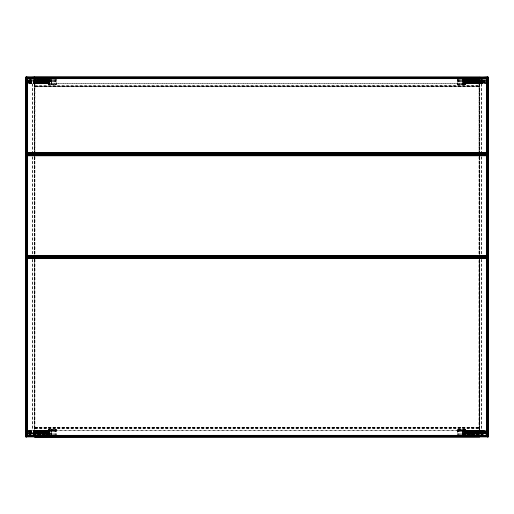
<?xml version="1.0" encoding="UTF-8"?>
<svg xmlns="http://www.w3.org/2000/svg" width="514" height="514" viewBox="0 0 514 514"><rect width="100%" height="100%" fill="white"/><g stroke="black" fill="none" stroke-linecap="round" stroke-linejoin="round"><path stroke-width="0.39" stroke-dasharray="2.57 1.93" d="M34.438 434.497L34.477 259.409M34.515 254.603L34.444 156.429M34.554 151.803L34.444 79.503L34.477 151.784M479.485 434.484L479.485 259.397M479.53 156.603L479.523 254.591L479.556 156.429M48.766 436.155L49.312 429.19L49.312 436.129L48.991 429.19L48.689 430.449L49.151 431.953L34.952 432.274L49.106 432.91L49.267 436.103M465.234 77.845L464.688 84.81L464.688 77.871L465.009 84.81L465.311 83.551L464.849 82.047L479.048 81.726L464.894 81.09L464.733 77.897M464.797 434.028L464.849 432.595L479.048 432.274L464.849 431.953L464.688 429.19L464.894 432.91L479.048 432.274L464.894 431.638L464.688 429.19L464.688 436.129L465.382 429.19L457.717 429.19L457.717 434.587M48.772 83.384L48.991 84.81L49.106 82.362L34.952 82.658L48.946 82.94L48.991 84.81L48.946 82.94L34.952 83.178L48.772 83.384L48.759 84.81L49.286 77.871L49.312 84.81L49.106 82.362L34.952 81.726L49.106 81.09L49.312 84.81L49.151 82.047L34.952 81.726L49.151 81.405L49.203 79.972M465.228 430.616L465.241 429.19L465.054 431.06L479.048 431.342L464.894 431.638L465.009 429.19L465.311 430.449L479.048 430.822L465.054 431.06L465.009 429.19L465.228 430.616L479.048 430.822L465.144 430.822L465.009 429.19L464.849 431.953M49.003 436.161L49.036 433.212L28.784 432.859L51.4 432.91M464.997 77.839L464.964 80.788L485.216 81.141L462.6 81.09M457.717 79.413L457.717 84.81L465.427 84.81L465.054 82.94L479.048 82.658L464.894 82.362L464.688 84.81L464.849 82.047M465.356 430.346L465.382 429.19L465.356 430.346L479.048 430.443L465.376 430.321L465.382 429.19L465.311 430.449L479.048 430.61L465.183 430.719L465.009 429.19L464.964 431.336L479.048 431.638M28.784 431.002L48.946 431.06L48.991 429.19L48.946 431.06L34.952 431.342L49.106 431.638L49.312 429.19L49.151 431.953M465.054 82.94L465.009 84.81L465.228 83.384L479.048 83.178L465.054 82.94L479.048 82.934L464.964 82.664L465.009 84.81L465.183 83.281L479.048 83.178L465.311 83.551L465.241 84.81L465.311 83.551L479.048 83.39L465.183 83.281M34.952 432.595L49.106 432.91L49.016 436.103L48.856 433.726L34.952 433.482L49.036 433.212L28.784 433.18L51.4 433.206M479.048 81.405L464.894 81.09L464.984 77.897L465.144 80.274L485.216 80.582L462.6 80.518M48.946 431.06L34.952 430.822L48.772 430.616L48.618 429.19L56.283 429.19M465.311 83.551L465.382 84.81L465.376 83.679L479.048 83.557L465.356 83.653L465.241 84.81M49.1 434.028L49.151 432.595L34.952 432.274L49.106 431.638L48.991 429.19L48.817 430.719L34.952 430.822L48.689 430.449L48.759 429.19L48.644 430.346L34.952 430.443L48.624 430.321L34.952 430.61L48.817 430.719M479.048 82.934L465.144 83.178L465.009 84.81L464.894 82.362L479.048 81.726L464.849 81.405L464.9 79.972M34.952 430.321L48.586 430.244L48.573 429.19L48.644 430.346L34.952 430.321L48.605 430.276L48.618 429.19L48.772 430.616M465.395 83.724L479.048 83.756L465.427 83.782L465.427 84.81L465.395 83.724L479.048 83.679L465.356 83.653L465.382 84.81L465.427 83.782L479.048 83.679L34.952 83.679L48.689 83.551L34.952 83.178L48.817 83.281L48.991 84.81L49.151 82.047M462.6 433.206L485.216 433.206L464.894 432.91L465.041 436.103L464.894 432.91L479.048 432.595M34.952 81.405L49.106 81.09L49.267 77.897M464.733 436.103L464.894 432.91M48.817 83.281L34.952 83.39L48.689 83.551L48.618 84.81L56.283 84.81M48.939 77.845L49.106 81.09L34.952 80.794L48.946 80.512L34.952 80.274L48.689 79.901L34.952 80.274M465.061 436.155L465.144 433.726L479.048 433.482L464.964 433.212L464.997 436.161M28.784 431.233L49.036 431.336L34.952 431.066L48.856 430.822L48.991 429.19L49.036 431.336L34.952 431.638M48.856 433.726L34.952 433.726L48.772 433.932L48.586 434.304L34.952 434.304L48.624 434.227L34.952 434.105L48.689 434.099L34.952 433.726L48.946 433.488L34.952 433.206L49.106 432.91M479.048 80.274L465.311 79.901L479.048 79.696L465.427 79.67L465.228 80.068L479.048 80.274L465.054 80.512L479.048 80.794L464.894 81.09M465.395 430.276L465.427 429.19L465.414 430.244L479.048 430.321L465.395 430.276L479.048 430.321M48.573 434.33L34.952 433.938M479.048 82.047L464.894 82.362L485.216 82.484M479.048 82.362L464.964 82.664L485.216 82.767M34.952 431.953L49.106 431.638L28.784 431.516M465.144 433.726L479.048 433.726L465.311 434.099L479.048 433.726L465.054 433.488L479.048 433.206L464.964 433.212L485.216 432.859L462.6 432.91M34.952 82.934L49.036 82.664L48.991 84.81L48.856 83.178L34.952 82.934L48.946 82.94M479.048 80.518L464.964 80.788L485.216 80.685M28.784 80.582L48.856 80.274L48.959 77.897L49.106 81.09M479.048 433.938L465.311 434.099L479.048 434.304L465.414 434.304M48.586 79.696L34.952 79.696L48.689 79.901L34.952 80.062L48.772 80.068L48.766 77.845M34.952 83.756L48.644 83.653L48.618 84.81L48.624 83.679L34.952 83.679M48.579 430.231L48.573 429.19L48.586 430.244L34.952 430.218L48.605 430.276L48.618 429.19L48.689 430.449M28.784 79.773L51.4 79.773M462.6 79.773L485.216 79.773M28.784 79.895L51.4 79.895M462.6 79.895L485.216 79.895M28.784 80.062L51.4 80.062M462.6 80.062L485.216 80.062M28.784 80.274L51.4 80.274M462.6 80.274L485.216 80.274M48.946 80.512L28.784 80.441L51.4 80.518M465.054 80.512L485.216 80.454M28.784 80.685L49.036 80.788L49.003 77.839M28.784 80.794L51.4 80.794M462.6 80.794L485.216 80.794M28.784 80.968L34.952 80.968M479.048 80.968L485.216 80.968M51.4 81.09L28.784 81.09L49.036 80.788L34.952 80.518M28.784 81.405L51.4 81.405M462.6 81.405L485.216 81.405M28.784 81.527L34.952 81.527M479.048 81.527L485.216 81.527M28.784 81.726L51.4 81.726M462.6 81.726L485.216 81.726M28.784 81.925L34.952 81.925M479.048 81.925L485.216 81.925M28.784 82.047L51.4 82.047M462.6 82.047L485.216 82.047M28.784 82.124L34.952 82.124M479.048 82.124L485.216 82.124M28.784 82.311L51.4 82.362M462.6 82.362L485.216 82.362M28.784 82.484L49.106 82.362L34.952 82.047M28.784 82.632L51.4 82.658M462.6 82.658L485.216 82.658M28.784 82.767L49.036 82.664L34.952 82.362M28.784 82.87L34.952 82.87M479.048 82.87L485.216 82.87M28.784 82.998L51.4 82.934M462.6 82.934L485.216 82.934M28.784 83.178L51.4 83.178M462.6 83.178L485.216 83.178M28.784 83.39L51.4 83.39M462.6 83.39L485.216 83.39M28.784 83.557L51.4 83.557M462.6 83.557L485.216 83.557M28.784 83.679L51.4 83.756L51.4 79.67L28.784 79.696L28.784 83.782L485.216 83.782L485.216 79.67L462.6 79.696L462.6 83.782L485.216 83.679M465.427 83.782L479.048 83.756L465.421 83.769L465.427 84.81M34.952 85.909L479.048 85.838M34.952 85.979L479.048 85.979L34.952 86.108M34.952 86.217L479.048 86.166M479.048 86.262L34.952 86.301L479.048 86.352M34.952 427.648L479.048 427.699M34.952 427.738L479.048 427.783M34.952 427.892L479.048 427.892M34.952 428.021L479.048 427.956M34.952 428.091L479.048 428.091M34.952 428.162L479.048 428.162M28.784 430.321L485.216 430.321M28.784 430.443L51.4 430.443M462.6 430.443L485.216 430.443M28.784 430.61L51.4 430.61M462.6 430.61L485.216 430.61M28.784 430.822L51.4 430.822M462.6 430.822L485.216 430.822M34.952 430.822L48.856 430.822M465.054 431.06L485.216 431.002L462.6 431.066M28.784 431.13L51.4 431.066M485.216 431.233L464.964 431.336L479.048 431.066L465.144 430.822M28.784 431.342L51.4 431.342M462.6 431.342L485.216 431.368M485.216 431.516L464.894 431.638L479.048 431.953M28.784 431.638L51.4 431.638M462.6 431.638L485.216 431.638M28.784 431.876L34.952 431.876M479.048 431.876L485.216 431.876M28.784 431.953L51.4 431.953M462.6 431.953L485.216 431.953M28.784 432.075L34.952 432.075M479.048 432.075L485.216 432.075M28.784 432.274L51.4 432.274M462.6 432.274L485.216 432.274M28.784 432.473L34.952 432.473M479.048 432.473L485.216 432.473M28.784 432.595L51.4 432.595M462.6 432.595L485.216 432.595M28.784 432.672L34.952 432.672M479.048 432.672L485.216 432.672M28.784 433.032L34.952 433.032M479.048 433.032L485.216 433.032M28.784 433.315L34.952 433.315M479.048 433.315L485.216 433.315M51.4 433.482L28.784 433.495L34.952 433.546M462.6 433.482L485.216 433.418M34.952 433.482L48.946 433.488M465.054 433.488L479.048 433.482M479.048 433.546L485.216 433.546M28.784 433.726L51.4 433.726M462.6 433.726L485.216 433.726M28.784 433.938L51.4 433.938M462.6 433.938L485.216 433.938M28.784 434.105L51.4 434.105M462.6 434.105L485.216 434.105M28.784 434.227L51.4 434.227M462.6 434.227L485.216 434.227M465.414 79.696L479.048 80.062L465.228 80.068L465.061 77.845M465.183 430.719L479.048 430.822M48.772 433.932L48.939 436.155M465.241 429.19L465.311 430.449M48.689 83.551L48.759 84.81M464.797 79.972L464.849 81.405M464.849 432.595L464.9 434.028M49.1 79.972L49.151 81.405M49.151 432.595L49.203 434.028M465.228 433.932L465.234 436.155M479.485 79.516L479.446 151.803M479.504 156.616L479.485 254.603M34.464 156.609L34.483 254.591M34.515 259.397L34.515 434.484M481.746 83.782L481.746 151.945M481.746 156.757L481.746 254.597M481.746 259.403L481.746 430.218M481.618 83.782L481.618 151.945M481.618 156.757L481.618 254.597M481.618 259.403L481.618 430.218M479.414 79.529L479.414 151.803M479.414 254.591L479.414 156.622L479.286 254.591M479.414 259.409L479.414 434.471M479.35 79.554L479.286 151.836M479.286 259.409L479.35 434.446M479.234 79.625L479.183 151.887M479.234 156.674L479.183 254.591M479.183 259.409L479.234 434.375M479.138 79.728L479.074 151.99M479.138 156.731L479.074 254.597L479.048 156.757M479.138 434.272L479.074 259.403L479.048 434.587M479.048 77.871L479.048 151.945M464.296 79.413L464.296 84.81M464.296 429.19L464.296 434.587M463.84 79.413L463.84 84.81M463.84 429.19L463.84 434.587M463.32 79.413L463.32 84.81M463.32 429.19L463.32 434.587M462.761 79.413L462.761 84.81M462.761 429.19L462.761 434.587M462.6 430.218L462.6 434.33L485.216 434.304L485.216 430.218L28.784 430.244L28.784 434.33L51.4 434.304L51.4 430.218M462.176 79.413L462.176 84.81M462.176 429.19L462.176 434.587M461.572 79.413L461.572 84.81M461.572 429.19L461.572 434.587M460.968 79.413L460.968 84.81M460.968 429.19L460.968 434.587M460.383 79.413L460.383 84.81M460.383 429.19L460.383 434.587M459.824 79.413L459.824 84.81M459.824 429.19L459.824 434.587M459.304 79.413L459.304 84.81M459.304 429.19L459.304 434.587M458.848 79.413L458.848 84.81M458.848 429.19L458.848 434.587M458.456 79.413L458.456 84.81M458.456 429.19L458.456 434.587M458.135 79.413L458.135 84.81M458.135 429.19L458.135 434.587M457.903 79.413L457.903 84.81M457.903 429.19L457.903 434.587M457.762 77.871L457.762 84.81M457.762 429.19L457.762 436.129M56.238 77.871L56.238 84.81M56.238 429.19L56.238 436.129M56.097 79.413L56.097 84.81M56.097 429.19L56.097 434.587M55.865 79.413L55.865 84.81M55.865 429.19L55.865 434.587M55.544 79.413L55.544 84.81M55.544 429.19L55.544 434.587M55.152 79.413L55.152 84.81M55.152 429.19L55.152 434.587M54.696 79.413L54.696 84.81M54.696 429.19L54.696 434.587M54.176 79.413L54.176 84.81M54.176 429.19L54.176 434.587M53.617 79.413L53.617 84.81M53.617 429.19L53.617 434.587M53.032 79.413L53.032 84.81M53.032 429.19L53.032 434.587M52.428 79.413L52.428 84.81M52.428 429.19L52.428 434.587M51.824 79.413L51.824 84.81M51.824 429.19L51.824 434.587M51.239 79.413L51.239 84.81M51.239 429.19L51.239 434.587M50.68 79.413L50.68 84.81M50.68 429.19L50.68 434.587M50.16 79.413L50.16 84.81M50.16 429.19L50.16 434.587M49.704 79.413L49.704 84.81M49.704 429.19L49.704 434.587M34.952 77.871L34.926 151.99M34.952 156.757L34.926 254.597M34.926 259.403L34.952 434.587M34.766 79.625L34.862 151.919M34.766 156.674L34.862 254.591M34.862 259.409L34.766 434.375M34.714 79.586L34.714 151.836M34.714 156.654L34.714 254.591M34.714 259.409L34.714 434.414M34.586 79.529L34.65 151.816M34.586 156.622L34.65 254.591M34.65 259.409L34.586 434.471M32.382 83.782L32.382 151.945M32.382 156.757L32.382 254.597M32.382 259.403L32.382 430.218M32.254 83.782L32.254 151.945M32.254 156.757L32.254 254.597M32.254 259.403L32.254 430.218M479.562 79.509L479.543 151.791L479.562 79.509M48.624 83.679L48.618 84.81L48.605 83.724M48.586 83.756L48.573 84.81L48.586 83.756M465.427 430.218L479.048 430.244L465.421 430.231L465.382 429.19L465.414 430.244M479.562 434.491L479.523 259.409L479.562 434.497"/><path stroke-width="0.77" d="M34.509 257.816L34.477 256.197M34.554 155.016L34.438 153.23M479.491 256.184L479.523 257.803L479.562 256.197M487.741 153.641L487.786 77.614L26.214 77.614L26.259 153.641M479.048 77.614L479.048 77.106L34.952 77.126L34.952 77.614L479.048 77.473L479.562 77.1L487.927 77.119L487.786 436.9L479.556 436.9L479.054 436.489L26.208 436.9L25.79 436.682L26.214 436.9L26.214 77.1L34.444 77.1L34.946 77.511L34.438 77.1L28.887 77.363M34.926 436.553L34.438 436.9L479.556 436.9L479.054 436.489L479.485 436.894M487.934 77.119L488.294 77.511L487.786 77.1L487.786 436.9L488.21 436.682L487.792 436.9L488.294 436.489L487.786 436.9L487.786 77.1L482.235 77.363M25.751 77.376L26.208 77.1L26.066 436.881L26.214 77.1L25.79 77.318L25.706 436.489L26.214 436.9L26.214 77.1L25.706 77.511L26.214 77.1L31.765 77.363M487.741 77.659L487.786 153.686L486.848 152.748L27.152 152.748L26.214 153.686L487.786 153.686L487.786 77.614L486.848 78.552L27.152 78.552L26.214 77.614M487.741 154.759L487.786 256.486L486.848 255.548L27.152 255.548L26.214 256.486L487.786 256.486L487.786 154.714L26.214 154.714L26.259 256.441M487.741 257.559L487.786 436.386L486.848 435.448L27.152 435.448L26.214 436.386L487.786 436.386L487.786 257.514L26.214 257.514L26.259 436.341M26.214 154.714L27.152 155.652L486.848 155.652L487.786 154.714M26.214 257.514L27.152 258.452L486.848 258.452L487.786 257.514M34.946 436.489L34.515 436.894M34.946 77.511L34.444 77.1L485.113 77.363M26.387 77.787L487.613 77.787L487.613 153.513L486.758 153.583L487.407 153.307L487.407 77.993L26.593 77.993L26.593 153.307L487.407 153.307L486.758 153.513M26.387 154.887L487.613 154.887L487.613 256.313L486.758 256.383L487.407 256.107L487.407 155.093L26.593 155.093L26.593 256.107L487.407 256.107L486.758 256.313M26.387 257.687L487.613 257.687L487.613 436.213L486.758 436.283L487.407 436.007L487.407 257.893L26.593 257.893L26.593 436.007L487.407 436.007L486.758 436.213M486.758 153.583L487.516 153.416L26.484 153.416L26.484 77.884M486.758 256.383L487.516 256.216L26.484 256.216L26.484 154.984M486.758 436.283L487.516 436.116L26.484 436.116L26.484 257.784M486.758 153.416L487.407 153.307M486.758 256.216L487.407 256.107M486.758 436.116L487.407 436.007M30.21 77.344L34.714 77.177M483.558 77.344L488.062 77.177L488.062 436.823M34.952 77.235L479.048 77.19M34.952 77.408L479.048 77.408M27.242 78.642L486.758 78.642M27.242 152.658L486.758 152.658M27.242 155.742L486.758 155.742M27.242 255.458L486.758 255.458M27.242 258.542L486.758 258.542M27.242 435.358L486.758 435.358M34.952 436.765L479.048 436.765M479.286 77.177L483.79 77.344M30.442 77.344L25.938 77.177L25.938 436.823M26.208 436.9L25.751 436.624M488.274 77.447L488.274 436.553M488.165 77.267L488.165 436.733M487.998 77.145L487.998 436.855M486.848 78.552L486.848 152.748M486.848 155.652L486.848 255.548M486.848 258.452L486.848 435.448M486.758 77.614L486.758 153.686M486.758 154.714L486.758 256.486M486.758 257.514L486.758 436.386M479.414 155.016L479.414 153.41L479.286 155.048M479.234 153.461L479.183 155.1M479.234 256.197L479.234 257.803M479.138 153.525L479.074 155.196L479.048 153.551M479.138 256.197L479.138 257.803M479.048 256.197L479.048 257.803M34.952 153.551L34.926 155.196M34.952 256.197L34.952 257.803M34.766 153.461L34.862 155.125M34.766 256.197L34.766 257.803M34.714 153.442L34.714 155.048M34.714 256.197L34.714 257.803M34.586 153.41L34.65 155.029M34.586 256.197L34.586 257.803M27.242 77.614L27.242 153.686M27.242 154.714L27.242 256.486M27.242 257.514L27.242 436.386M27.152 78.552L27.152 152.748M27.152 155.652L27.152 255.548M27.152 258.452L27.152 435.448M25.835 77.267L25.835 436.733M479.53 153.39L479.543 155.003L479.562 153.397M27.242 78.398L26.998 152.902L487.002 152.902L487.002 78.398L27.242 78.398M487.002 435.602L26.998 435.602L26.998 258.298L487.002 258.298L487.002 435.602M487.683 77.717L26.317 77.717L26.317 153.583L487.683 153.583L487.683 77.717M487.278 78.122L26.722 78.122L26.722 153.178L487.278 153.178L487.278 78.122M487.144 78.256L26.856 78.256L26.856 153.043L487.144 153.043L487.144 78.256M487.683 154.817L26.317 154.817L26.317 256.383L487.683 256.383L487.683 154.817M487.278 155.222L26.722 155.222L26.722 255.978L487.278 255.978L487.278 155.222M487.144 155.357L26.856 155.357L26.856 255.843L487.144 255.843L487.144 155.357M487.002 155.498L26.998 155.498L26.998 255.702L487.002 255.702L487.002 155.498M487.683 257.617L26.317 257.617L26.317 436.283L487.683 436.283L487.683 257.617M487.278 258.022L26.722 258.022L26.722 435.878L487.278 435.878L487.278 258.022M487.144 258.156L26.856 258.156L26.856 435.743L487.144 435.743L487.144 258.156M479.048 436.457L34.952 436.457L34.952 436.894L479.048 436.894L479.048 436.386M479.414 257.803L479.414 256.197L479.35 257.803"/></g></svg>
